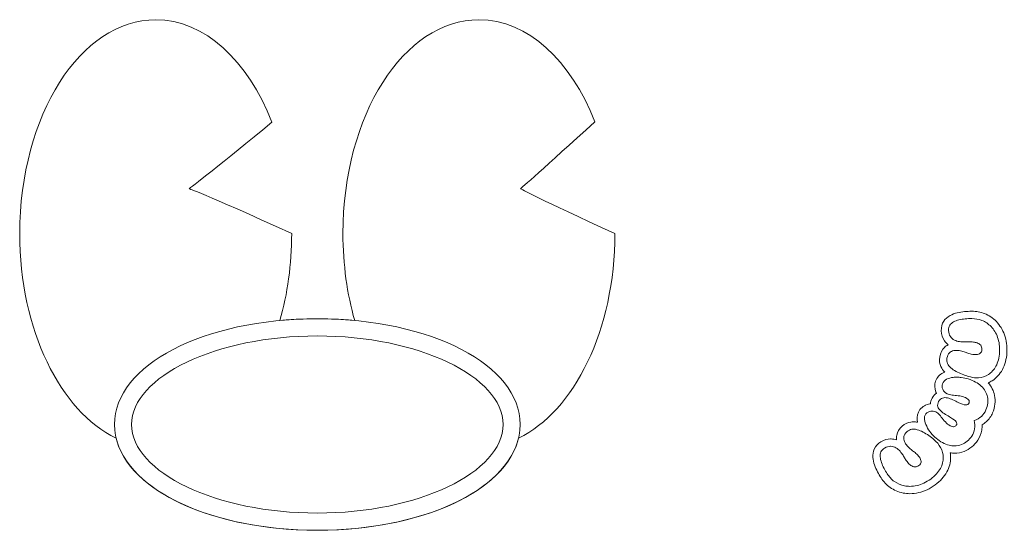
# Model space of a CAD drawing. Header units: millimetres. Extents: x 66 to 214, y 12 to 158.
# Drawn here: x 109.4 to 211.1, y 90.1 to 142.7 of the extents above; entities that cross this region are included whole.
import ezdxf

# ---------------------------------------------------------------- set-up
doc = ezdxf.new("R2010")
doc.units = ezdxf.units.MM
doc.header["$MEASUREMENT"] = 0
for name, color, linetype, lineweight in [('Ebene 8', 7, 'Continuous', 0), ('NOSE', 7, 'Continuous', 0), ('NOSE Kopie', 7, 'Continuous', 0)]:
    doc.layers.add(name, color=color, linetype=linetype, lineweight=lineweight)

# ---------------------------------------------------------------- blocks, each defined once
blk = doc.blocks.new('Block_2')
at = {"layer": 'NOSE'}
for points in [[(140.0527777427646, 90.13058808510624), (128.3432426979489, 90.13058808510624), (119.1708482232455, 94.91031356134187), (119.1708482232455, 101.0124389395906), (119.1708482232455, 107.1145643178394), (128.3432426979489, 111.8944620488493), (140.0527777427646, 111.8944620488493), (151.7623127875802, 111.8944620488493), (160.9348795170579, 107.1145643178394), (160.9348795170579, 101.0124389395906), (160.9348795170579, 94.91031356134187), (151.7623127875802, 90.13058808510624), (140.0527777427646, 90.13058808510624)], [(140.0527777427646, 110.1305731604014), (129.6897582683588, 110.1305731604014), (120.9347371116934, 105.9549451775043), (120.9347371116934, 101.0124389395906), (120.9347371116934, 96.06993270167698), (129.6897582683588, 91.89447697355418), (140.0527777427646, 91.89447697355418), (150.4159694719446, 91.89447697355418), (159.17099062861, 96.06993270167698), (159.17099062861, 101.0124389395906), (159.17099062861, 105.9549451775043), (150.4159694719446, 110.1305731604014), (140.0527777427646, 110.1305731604014)]]:
    blk.add_open_spline(points, degree=3, knots=[0, 0, 0, 0, 1, 1, 1, 2, 2, 2, 3, 3, 3, 4, 4, 4, 4], dxfattribs=at)
blk = doc.blocks.new('Block_1')
at = {"layer": 'NOSE'}
blk.add_blockref('Block_2', (0, 0), dxfattribs=at)
blk = doc.blocks.new('Block_3')
at = {"layer": 'Ebene 8'}
for points, knots in [([(207.4398312196311, 112.6673685746978), (207.4398312196311, 112.6673685746978), (207.3996472893436, 112.6671503086384), (207.3996472893436, 112.6671503086384), (207.1811514762917, 112.6648412834853), (206.9462512457274, 112.6532042562173), (206.7014026779355, 112.6325608820821), (206.4459624624229, 112.6110329560224), (206.1901316655417, 112.5700563753092), (205.9411015795607, 112.5107799086766), (205.6709571242635, 112.4463454704319), (205.4202728113061, 112.3516409760676), (205.1957344747175, 112.2292166921714), (204.9249237335545, 112.081622885331), (204.7056927085115, 111.8845975599019), (204.5442217753754, 111.6436662934896), (204.3613148176762, 111.3708222316687), (204.277178995657, 111.0425156154104), (204.2942267236576, 110.6679710576405), (204.3132273585043, 110.2517261948563), (204.417673411726, 109.9133908275571), (204.6135155053607, 109.6335277887771), (204.727404437569, 109.4707817223457), (204.8600412755033, 109.3310799567025), (205.0099326198107, 109.2157206005155), (204.8689557208733, 109.1458524861627), (204.7382947651608, 109.054835539432), (204.6188228169083, 108.9431637308783), (204.3655882373637, 108.7065288595284), (204.2077933641726, 108.3816915248438), (204.1364548258416, 107.9501220871586), (204.0779365465725, 107.5965999972064), (204.1201652852045, 107.2654559221768), (204.262015248379, 106.9660523272454), (204.3575468562315, 106.7656840848024), (204.4871509447101, 106.5803072743273), (204.6488516315939, 106.4122424086614), (204.597639521468, 106.3907144826013), (204.5475072539517, 106.3676127433767), (204.4985467305434, 106.3429257033006), (204.1319286770327, 106.1582036910037), (203.8608422313743, 105.8570539675978), (203.7146039716388, 105.4720211512935), (203.5794857932413, 105.1162934253735), (203.588721893856, 104.729250263787), (203.7413243323724, 104.3527527991712), (203.7560285721577, 104.3164631948894), (203.7719964575494, 104.2808973149098), (203.7891820377979, 104.2461240853561), (203.6231849558515, 104.1182776130398), (203.4810592881812, 103.9467664411742), (203.3642065326412, 103.7328886784287), (203.2467104666098, 103.5178621469497), (203.1904667494328, 103.319584663601), (203.1713512377126, 103.1441217272936), (203.157910643535, 103.1428465939996), (203.1444700493561, 103.1413991453961), (203.1310294551778, 103.1397908691693), (202.7091556256006, 103.0894518232807), (202.3532440966835, 102.8819382393171), (202.1017786209882, 102.539685570638), (201.8665567351791, 102.2196156261956), (201.7693249496027, 101.8338475979028), (201.820628961227, 101.424162204585), (201.8280729826187, 101.3647478857041), (201.83783751685, 101.3050004238913), (201.8499455392979, 101.2449427945197), (201.7082104529969, 101.2729957269843), (201.5674633078064, 101.2871485577776), (201.4296110598236, 101.2871485577776), (201.3413856211143, 101.2871485577776), (201.2528844779091, 101.2813243003), (201.1665659952969, 101.269836612968), (200.8382249159766, 101.226148938045), (200.5372934586302, 101.0814844914743), (200.2721346596345, 100.8398639638221), (199.9589803029672, 100.5545098104977), (199.7683306440061, 100.2395748622934), (199.7054929943013, 99.9038357123306), (199.6747749183754, 99.73956178348482), (199.6683647888444, 99.57747051523107), (199.6861477288335, 99.41872216399167), (199.5096738760418, 99.48169766594506), (199.3230908583963, 99.51755073810772), (199.1279380260019, 99.5258678237371), (199.1064330753163, 99.52679832640963), (199.0847672970083, 99.52725783390356), (199.0629406910773, 99.52725783390356), (198.7425950421404, 99.52725783390356), (198.4202505356073, 99.42973885614344), (198.0775268717471, 99.22915234764079), (197.7540565718543, 99.03984674809723), (197.5243258005909, 98.79071327293067), (197.3947217121122, 98.48866750991293), (197.2807408784055, 98.2210733212029), (197.2348820305761, 97.93103219144683), (197.2576506268681, 97.6247704471783), (197.2769958923352, 97.36908899023219), (197.3338599446279, 97.10713525600234), (197.4267723597691, 96.8452159848354), (197.5127921625098, 96.60330826499951), (197.6175368956018, 96.36640917684156), (197.7383184402095, 96.14056124389577), (197.8543211068876, 95.92370817013045), (197.9722996557867, 95.72033015360769), (198.0890375344525, 95.5359642596175), (198.3392393645415, 95.14096013070963), (198.6545993571774, 94.80491081318836), (199.0264328207367, 94.5370753830454), (199.4212646343344, 94.25266322008233), (199.8750742346943, 94.05856725492185), (200.3752481411259, 93.9602096759857), (200.5974429894998, 93.91653348875053), (200.8286671601166, 93.8943852275748), (201.0625564741947, 93.8943852275748), (201.3627067688025, 93.8943852275748), (201.6723918438959, 93.93077822104192), (201.9829729586015, 94.0025532914918), (202.5548759847334, 94.13470764655769), (203.1155440526545, 94.40061314522968), (203.6493998583429, 94.79288320455225), (204.1892981875681, 95.18961048655979), (204.5976165460942, 95.63989336690923), (204.8630510495851, 96.13124472946923), (205.127244882844, 96.62026409150175), (205.2581126169291, 97.12328694439147), (205.2520241426428, 97.62627533421824), (205.2500712357975, 97.78500071008446), (205.2357116266319, 97.94125623317272), (205.2090372166472, 98.0945709083044), (205.3590664132019, 98.07188272582422), (205.508383373142, 98.06045247692869), (205.6554946971139, 98.06045247692869), (205.9999874648234, 98.06045247692869), (206.3371510880152, 98.12271574226801), (206.6575886384518, 98.24553060753296), (207.2144198188042, 98.45893737509758), (207.6980284801022, 98.85606672616169), (208.0561226696129, 99.39398917316709), (208.2614995437332, 99.70252547952568), (208.3979273184866, 100.0522910957214), (208.4616150570553, 100.4335674382673), (208.4915979209914, 100.6111900597932), (208.5031315590726, 100.7922819628933), (208.4962619220477, 100.9756828911474), (208.652862075757, 101.0694339074631), (208.7976758622625, 101.1775904836929), (208.9297612912044, 101.299601210845), (209.2108879755918, 101.5597398904768), (209.4283958475338, 101.8653353488801), (209.5767708171127, 102.208357692611), (209.8354046097033, 102.8061654536758), (209.9074094339001, 103.4284994271947), (209.7849966376911, 104.0080302777151), (209.6828940726853, 104.4890542093642), (209.461549313174, 104.9226684553945), (209.1256952863387, 105.3009350238595), (209.268808895119, 105.3619576189666), (209.4076950349612, 105.4348929458369), (209.5418712229983, 105.5195801768478), (209.9672602848989, 105.7880704051693), (210.3181631821399, 106.1715064329341), (210.5848153804877, 106.659250661672), (210.852777175192, 107.1492924278764), (211.0085272400381, 107.7370944132758), (211.0477232292145, 108.4063211264838), (211.0864367355231, 109.0671848033135), (211.0045754755959, 109.6820402923796), (210.8044140115249, 110.2338054026186), (210.6097436619982, 110.7703608148297), (210.3274452335042, 111.2319935302629), (209.9653533288024, 111.6059062652292), (209.6107973469901, 111.9720877866217), (209.2010545152352, 112.2473327750941), (208.7475665701206, 112.4239444801344), (208.3328380820641, 112.5854728517086), (207.8928596572518, 112.6673685746978), (207.4398312196311, 112.6673685746978), (207.4398312196311, 112.6673685746978), (207.4398312196311, 112.6673685746978), (207.4398312196311, 112.6673685746978)], [0, 0, 0, 0, 1, 1, 1, 2, 2, 2, 3, 3, 3, 4, 4, 4, 5, 5, 5, 6, 6, 6, 7, 7, 7, 8, 8, 8, 9, 9, 9, 10, 10, 10, 11, 11, 11, 12, 12, 12, 13, 13, 13, 14, 14, 14, 15, 15, 15, 16, 16, 16, 17, 17, 17, 18, 18, 18, 19, 19, 19, 20, 20, 20, 21, 21, 21, 22, 22, 22, 23, 23, 23, 24, 24, 24, 25, 25, 25, 26, 26, 26, 27, 27, 27, 28, 28, 28, 29, 29, 29, 30, 30, 30, 31, 31, 31, 32, 32, 32, 33, 33, 33, 34, 34, 34, 35, 35, 35, 36, 36, 36, 37, 37, 37, 38, 38, 38, 39, 39, 39, 40, 40, 40, 41, 41, 41, 42, 42, 42, 43, 43, 43, 44, 44, 44, 45, 45, 45, 46, 46, 46, 47, 47, 47, 48, 48, 48, 49, 49, 49, 50, 50, 50, 51, 51, 51, 52, 52, 52, 53, 53, 53, 54, 54, 54, 55, 55, 55, 56, 56, 56, 57, 57, 57, 58, 58, 58, 59, 59, 59, 60, 60, 60, 60]), ([(207.4398312196311, 111.9145114977137), (207.7921356147259, 111.9145114977137), (208.1380069049146, 111.8534084887951), (208.4743434146189, 111.7224143901497), (208.821501325789, 111.5872157979404), (209.141157713487, 111.3748314345479), (209.4245130092155, 111.0821825997676), (209.7078912803192, 110.7895452526741), (209.9361516276043, 110.4195153560264), (210.0966805703801, 109.9770670784376), (210.2571865377814, 109.534607313162), (210.3294670664741, 109.0191432948918), (210.2961527732115, 108.4503304566525), (210.2627695538249, 107.8802080220567), (210.1322924011098, 107.4008727804453), (209.9242503835283, 107.0204120636997), (209.7162313413224, 106.6399398592669), (209.4499237735938, 106.3518171732955), (209.140054895503, 106.1562392964695), (208.8294278300478, 105.9601904244634), (208.492677763601, 105.8529528632199), (208.1367892100577, 105.827565074216), (208.0749854522117, 105.8231538022809), (208.0131816943669, 105.8209826293751), (207.9513549611464, 105.8209826293751), (207.6571782639507, 105.8209826293751), (207.3627488376337, 105.8702648080291), (207.0679058545728, 105.9627981294877), (206.8671929815101, 106.0257851191286), (206.6581400474435, 106.1001334315408), (206.4393915052696, 106.1848206625513), (206.2207348645935, 106.2700133518047), (206.0122103641448, 106.3677391079377), (205.8122786538201, 106.4773086697093), (205.6128064509893, 106.586705916171), (205.4376881453017, 106.7090497862558), (205.2849708299112, 106.844420693775), (205.132713022014, 106.9796307736719), (205.0192376465494, 107.1271786297627), (204.9423850182989, 107.288373858404), (204.8660837990407, 107.4494312347977), (204.8461871245812, 107.6277316298757), (204.879225713348, 107.8273416849554), (204.9217071811021, 108.0843442259447), (205.0035224902791, 108.2722598153205), (205.1328738496363, 108.3931332614266), (205.2622022336192, 108.5140067075331), (205.4130815190371, 108.5899173454222), (205.5890958643363, 108.619245411181), (205.6742885535893, 108.6332833651002), (205.7599637257108, 108.6404746573702), (205.8461903068246, 108.6404746573702), (205.9376093226112, 108.6404746573702), (206.0296716488899, 108.6323988131753), (206.1225151379059, 108.615833568043), (206.3272027507858, 108.5793371853893), (206.4985760704032, 108.5385788707359), (206.6369108012544, 108.4916516679851), (206.7747860246116, 108.4453448003499), (206.9089622126488, 108.3986358636589), (207.0390717593696, 108.3527885035167), (207.1696178382093, 108.3062748575099), (207.3320996878317, 108.2651948876112), (207.526540283612, 108.2291120617016), (207.6153630820632, 108.2126272303802), (207.707218629968, 108.2041952678786), (207.8021528780786, 108.2041952678786), (207.8462885728083, 108.2041952678786), (207.8910675780282, 108.206010322477), (207.9365588198627, 108.2096978701102), (208.0804076406328, 108.221231508192), (208.2026596092194, 108.2659530749748), (208.3026714151313, 108.3431273584707), (208.4026142949179, 108.4202671789046), (208.4600757069524, 108.5491475430813), (208.4704835516751, 108.7269080168552), (208.4812130516432, 108.9100677036751), (208.4403168847416, 109.0567539832164), (208.3505061451805, 109.1636124507778), (208.2611549131127, 109.2704134799021), (208.1461861382954, 109.3490696750645), (208.0061282543445, 109.4014190662361), (207.8666217793854, 109.453113659229), (207.7316644286109, 109.4857616666262), (207.6010034728977, 109.5011092169019), (207.4481483052593, 109.5190529845147), (207.3141788955946, 109.5277032130751), (207.1990952439032, 109.527714700763), (207.1671824484955, 109.527714700763), (207.1367630524405, 109.5270484148978), (207.1077451542405, 109.5257273308543), (206.9746028580628, 109.5195814181316), (206.8373709451964, 109.5138490621534), (206.6965318985068, 109.5096330809022), (206.6756472829375, 109.5089438196626), (206.6540504307534, 109.5085877013546), (206.6317872927042, 109.5085877013546), (206.503308997584, 109.5085877013546), (206.3517404509264, 109.5200753886872), (206.1767370221129, 109.5418905069301), (205.995759995886, 109.564440837163), (205.821353926813, 109.6177666817576), (205.6523240954104, 109.699283311065), (205.4827888057662, 109.781351349364), (205.3434661338058, 109.9035114164516), (205.230335388961, 110.0651776402735), (205.1172046441162, 110.2268438640953), (205.0584106603513, 110.4370225915203), (205.0463026379034, 110.7022158535773), (205.0367448820427, 110.9121418518806), (205.076400378713, 111.0854680783443), (205.1696344490983, 111.2245380211846), (205.2627536426115, 111.3634815994639), (205.391530617602, 111.4785193004058), (205.556103226319, 111.5682151630934), (205.7208826134073, 111.6580488780286), (205.9071210004323, 111.7286981551203), (206.1154387225097, 111.7783824028306), (206.3242389274548, 111.8280896259156), (206.5404142276665, 111.863471702898), (206.7646538843848, 111.882368948559), (206.9889394918533, 111.9012776819076), (207.2031389098438, 111.9121794971856), (207.4075508182286, 111.9143391824038), (207.4183032935711, 111.9144540592773), (207.429078744288, 111.9145114977137), (207.4398312196311, 111.9145114977137)], [0, 0, 0, 0, 1, 1, 1, 2, 2, 2, 3, 3, 3, 4, 4, 4, 5, 5, 5, 6, 6, 6, 7, 7, 7, 8, 8, 8, 9, 9, 9, 10, 10, 10, 11, 11, 11, 12, 12, 12, 13, 13, 13, 14, 14, 14, 15, 15, 15, 16, 16, 16, 17, 17, 17, 18, 18, 18, 19, 19, 19, 20, 20, 20, 21, 21, 21, 22, 22, 22, 23, 23, 23, 24, 24, 24, 25, 25, 25, 26, 26, 26, 27, 27, 27, 28, 28, 28, 29, 29, 29, 30, 30, 30, 31, 31, 31, 32, 32, 32, 33, 33, 33, 34, 34, 34, 35, 35, 35, 36, 36, 36, 37, 37, 37, 38, 38, 38, 39, 39, 39, 40, 40, 40, 41, 41, 41, 42, 42, 42, 42]), ([(205.9018596396348, 105.8801557068221), (206.0467423522649, 105.880167194509), (206.1927508582529, 105.871746719695), (206.340000034474, 105.854273947263), (206.6125109533611, 105.8219475951112), (206.8588758958807, 105.7715625984732), (207.0781528716731, 105.6996381880882), (207.6189242651354, 105.5222568079967), (208.0630612327611, 105.2826121625653), (208.4009370925677, 104.9669190269971), (208.7386521247519, 104.6506400193748), (208.9581588542901, 104.2775658855836), (209.0483831505936, 103.8524295528041), (209.1381479394058, 103.4274999983969), (209.0865452479112, 102.9712894713848), (208.8857864240984, 102.5072443416127), (208.7792725871571, 102.2609942759656), (208.6226954088228, 102.0411888665566), (208.41892681093, 101.8526184790031), (208.2144230010469, 101.6637149485174), (207.9640603433356, 101.5195214971276), (207.6714919223667, 101.4240817907738), (207.7499528268428, 101.1255627477666), (207.7658977368601, 100.8352114504528), (207.7190509479208, 100.5575999983897), (207.6726406910996, 100.2797358172062), (207.5746507181583, 100.0293386964319), (207.4294233749078, 99.81117602631234), (207.1522944057134, 99.39487372508943), (206.7975775962787, 99.1054299550765), (206.3881793951443, 98.94853112149625), (206.1516938637295, 98.85789326844763), (205.9067074436885, 98.81330955391311), (205.6554946971139, 98.81330955391311), (205.4717606259279, 98.81330955391311), (205.2846951254147, 98.83714650512685), (205.0951253090638, 98.88426899856138), (204.646668971001, 98.9957570041183), (204.203749698232, 99.23836547288104), (203.7607614993385, 99.5956555242774), (203.581140020217, 99.7405382369075), (203.4058838622808, 99.92287081023954), (203.2315467193319, 100.1395515686943), (203.0576461085018, 100.3559221595912), (202.9120052085074, 100.5859286353504), (202.7904884519112, 100.8271930446952), (202.6690635968127, 101.0677452174251), (202.5951518165188, 101.2980848361172), (202.5676502930465, 101.5177064425288), (202.5400568680746, 101.7380402855551), (202.5864211741462, 101.9278398556527), (202.708466364361, 102.09391735141), (202.8362553982409, 102.2678409376155), (203.0046648945266, 102.3665201717964), (203.220242834997, 102.3922411037328), (203.2572561635811, 102.3966523756679), (203.2941316399166, 102.3988809870104), (203.3308692640041, 102.3988809870104), (203.5081702302847, 102.3988809870104), (203.6821627426139, 102.3471519309548), (203.8517899337564, 102.2408333846979), (203.9566035929725, 102.175146788534), (204.0730198163942, 102.0639574628483), (204.1990856971752, 101.9047036533664), (204.3251515779554, 101.7454498438839), (204.4604076086015, 101.5772471259704), (204.6046470107409, 101.4009226131128), (204.749299969624, 101.2243223957594), (204.9061758278279, 101.0782679390219), (205.0779167534408, 100.9652980217995), (205.261535947754, 100.8445394525659), (205.4129206914135, 100.7834594190227), (205.5322318120429, 100.7834594190227), (205.5443628098653, 100.7834594190227), (205.5561262016934, 100.7840797541384), (205.5675679382762, 100.7853433997448), (205.6922782719517, 100.7987380431742), (205.7817214055172, 100.8466761624103), (205.8350472501121, 100.9276988211621), (205.9130945978451, 101.0463666313001), (205.9126121149767, 101.1656203134932), (205.8342431119997, 101.2830474533996), (205.7562876657645, 101.4002218641853), (205.561732193112, 101.5511241249771), (205.2529431576294, 101.7376497041855), (205.0898409728913, 101.8361795984319), (204.9154119284439, 101.9402465579712), (204.7285761816777, 102.0500228981147), (204.5421539916552, 102.1595694845116), (204.3769380724481, 102.2812700441065), (204.2313431232027, 102.4131486946766), (204.0857711493329, 102.5450273452469), (203.9894583787418, 102.6901512993109), (203.9392571851016, 102.8478083202541), (203.8893546713329, 103.0058788979414), (203.9192226583948, 103.1785388385399), (204.0249093818486, 103.3719570301473), (204.1305731299272, 103.5653752217545), (204.2585919175541, 103.6872366089715), (204.4161800123727, 103.7376330932964), (204.4991670656596, 103.7641696510332), (204.5858761296405, 103.777587269837), (204.6765599334387, 103.777587269837), (204.7580995381205, 103.777587269837), (204.8428097445065, 103.7667428929955), (204.9309432817161, 103.7448358732533), (205.1175722501105, 103.6982992518721), (205.3062919775994, 103.6309928917944), (205.4969875873088, 103.5409409107992), (205.6881656798865, 103.4506706637452), (205.8693265091108, 103.3635939937694), (206.0401713951103, 103.280319748301), (206.385583177807, 103.1119676904511), (206.6424478665483, 103.0264878090149), (206.8101910769688, 103.0264878090149), (206.8111100919554, 103.0264878090149), (206.8119831561925, 103.0264878090149), (206.8129021711791, 103.0264992967018), (206.9803237263542, 103.0274297993756), (207.096739949776, 103.0987913130817), (207.1586126337454, 103.240503424008), (207.2042417278285, 103.3450758417908), (207.1858844034713, 103.4508085159934), (207.1038852912961, 103.5551167169669), (207.0221389082424, 103.6599418638705), (206.8676065382538, 103.7553815702242), (206.6421721620524, 103.8416081513377), (206.4507183649789, 103.9148421580786), (206.2463753827187, 103.9587251236863), (206.0343816006962, 103.9775074924738), (205.8220661634265, 103.9963128366365), (205.6161608556903, 104.016370338718), (205.4173089879752, 104.0368988359803), (205.2184341448843, 104.0574388209301), (205.0466242931487, 104.1028726243273), (204.9018564573922, 104.1704202258388), (204.6734123071096, 104.2770374519667), (204.5209477208405, 104.433476778052), (204.4390405101638, 104.6355911489704), (204.3571103241133, 104.8377055198877), (204.3501717609644, 105.0250697002715), (204.4184086237165, 105.2047026670802), (204.4983859029204, 105.4152604881867), (204.6361692247792, 105.5692529368708), (204.8373186299614, 105.6706088022006), (205.0384450597686, 105.7719531798428), (205.270312540876, 105.8364335688368), (205.5343914972615, 105.8622578899588), (205.6560231307318, 105.874055744849), (205.7785508038137, 105.8801557068221), (205.9018596396348, 105.8801557068221)], [0, 0, 0, 0, 1, 1, 1, 2, 2, 2, 3, 3, 3, 4, 4, 4, 5, 5, 5, 6, 6, 6, 7, 7, 7, 8, 8, 8, 9, 9, 9, 10, 10, 10, 11, 11, 11, 12, 12, 12, 13, 13, 13, 14, 14, 14, 15, 15, 15, 16, 16, 16, 17, 17, 17, 18, 18, 18, 19, 19, 19, 20, 20, 20, 21, 21, 21, 22, 22, 22, 23, 23, 23, 24, 24, 24, 25, 25, 25, 26, 26, 26, 27, 27, 27, 28, 28, 28, 29, 29, 29, 30, 30, 30, 31, 31, 31, 32, 32, 32, 33, 33, 33, 34, 34, 34, 35, 35, 35, 36, 36, 36, 37, 37, 37, 38, 38, 38, 39, 39, 39, 40, 40, 40, 41, 41, 41, 42, 42, 42, 43, 43, 43, 44, 44, 44, 45, 45, 45, 46, 46, 46, 47, 47, 47, 48, 48, 48, 49, 49, 49, 50, 50, 50, 50]), ([(201.429634035198, 100.5342914807935), (201.5566878570895, 100.5342914807935), (201.6884056800365, 100.5154976243184), (201.8247415532921, 100.4776227191849), (202.0208134006725, 100.423148105857), (202.2193206377678, 100.3426998314717), (202.4196199540873, 100.2348419351125), (202.6203558025251, 100.1266623835077), (202.8157613640409, 100.0048354593523), (203.0061812692544, 99.86772991104654), (203.1962335684737, 99.73022229368257), (203.3723398152719, 99.59526494290805), (203.5343851327755, 99.46110024255943), (203.822427404936, 99.22261585354846), (204.0573735862486, 98.94954203798186), (204.2292983148576, 98.63775471610661), (204.4013608957152, 98.32568020204702), (204.4947098429747, 97.98442696216506), (204.4992130164085, 97.6171311351026), (204.5036702390929, 97.2498353080401), (204.4067601087606, 96.8705578230891), (204.2006480226525, 96.4890517267969), (203.9945589119176, 96.10753414281619), (203.6627485510228, 95.7369528371767), (203.2036086637408, 95.39957094792508), (202.7433889338498, 95.06140789593482), (202.2720491226221, 94.84205050633248), (201.8134606443318, 94.73607659069631), (201.5550336301131, 94.67635210425699), (201.3038898096632, 94.64724230455921), (201.0625334988195, 94.64724230455921), (200.8756058505543, 94.64724230455921), (200.6945598982034, 94.66470358930299), (200.5204984597503, 94.69892540986498), (200.1207269406006, 94.77753565427749), (199.7689509791224, 94.9300576789833), (199.4664571962986, 95.14796761998181), (199.1639404380997, 95.36586607329441), (198.9195973285501, 95.63166818277888), (198.7251107820209, 95.93872257747329), (198.6157479986215, 96.11143995650949), (198.5083840728176, 96.29710395916707), (198.4022148664955, 96.4955652455135), (198.2961145862986, 96.69399206879702), (198.2082337782092, 96.89465899111148), (198.136320855512, 97.0968997265905), (198.0647295880589, 97.29871541763724), (198.0226387016742, 97.4928343581709), (198.008439920133, 97.68056614454991), (197.9945168430864, 97.86787288649664), (198.0208925732001, 98.0375804914504), (198.0865791693637, 98.19180269388148), (198.1525874207727, 98.34563431494323), (198.2764246902111, 98.47325103351356), (198.4577922978074, 98.5793972644593), (198.6781950669576, 98.70839250551016), (198.8772766884191, 98.77440075691914), (199.0629406910773, 98.77440075691914), (199.0739688709169, 98.77440075691914), (199.0849281246313, 98.77417100317346), (199.0958644029706, 98.7737000079923), (199.2909023584921, 98.7653829223642), (199.4679276202769, 98.71403295999038), (199.629007972045, 98.61643356841844), (199.789353111824, 98.51892607834554), (199.9289514882816, 98.40159083993719), (200.0463556528139, 98.26202692654125), (200.1795209243648, 98.10364618129677), (200.283208790223, 97.96457623845643), (200.3561326294052, 97.84340411247939), (200.4292172962116, 97.72294422311766), (200.4990624351893, 97.60466699434826), (200.5663343322046, 97.48960631803129), (200.6334683769727, 97.37384489278746), (200.7298960244367, 97.24043837980174), (200.8552956193518, 97.08909958689112), (200.9392476383735, 96.98781264768564), (201.0414880556272, 96.8933149316939), (201.1632575413461, 96.8060199956584), (201.2853257069341, 96.71834596594078), (201.4157569089009, 96.66605401320722), (201.5535861815093, 96.64892587139538), (201.5729084716013, 96.64652494474204), (201.592391589317, 96.64531873757237), (201.6119206577803, 96.64531873757237), (201.7316223597797, 96.64531873757237), (201.855046072473, 96.69037344728805), (201.9784008590437, 96.78099981264944), (202.1262473950054, 96.88963887174756), (202.2053516099723, 97.00906486925052), (202.2157135039454, 97.13569364670968), (202.2264200285396, 97.26196630586247), (202.1955641003658, 97.3874003638392), (202.1251216016463, 97.51290334794056), (202.0545642260539, 97.6376711200521), (201.9732084243689, 97.74742448482085), (201.8821570145765, 97.8434730386027), (201.7460968458173, 97.98701169181523), (201.6228109853713, 98.10064789490283), (201.5131954728498, 98.18525471210191), (201.4039475663233, 98.26945946024443), (201.2918047625896, 98.3566510070937), (201.1779388057557, 98.44716249558287), (201.0633376369333, 98.53769695944523), (200.9358702582975, 98.65932859291621), (200.7939054182501, 98.81124177019296), (200.6687815278309, 98.9450963029841), (200.5721011512455, 99.09398821849247), (200.5009004651624, 99.25696403867116), (200.4297687052026, 99.42061763240095), (200.4126061003292, 99.58942919774385), (200.445506836848, 99.7653286661695), (200.4784305487413, 99.94122813459676), (200.5902976479791, 100.1112344194211), (200.7792241538399, 100.2833889017768), (200.9287938429013, 100.4196788242832), (201.0891619580547, 100.5000466848567), (201.2658655645941, 100.5235619808251), (201.3195590151833, 100.5307073223456), (201.3741485053846, 100.5342914807935), (201.429634035198, 100.5342914807935)], [0, 0, 0, 0, 1, 1, 1, 2, 2, 2, 3, 3, 3, 4, 4, 4, 5, 5, 5, 6, 6, 6, 7, 7, 7, 8, 8, 8, 9, 9, 9, 10, 10, 10, 11, 11, 11, 12, 12, 12, 13, 13, 13, 14, 14, 14, 15, 15, 15, 16, 16, 16, 17, 17, 17, 18, 18, 18, 19, 19, 19, 20, 20, 20, 21, 21, 21, 22, 22, 22, 23, 23, 23, 24, 24, 24, 25, 25, 25, 26, 26, 26, 27, 27, 27, 28, 28, 28, 29, 29, 29, 30, 30, 30, 31, 31, 31, 32, 32, 32, 33, 33, 33, 34, 34, 34, 35, 35, 35, 36, 36, 36, 37, 37, 37, 38, 38, 38, 39, 39, 39, 40, 40, 40, 40])]:
    blk.add_open_spline(points, degree=3, knots=knots, dxfattribs=at)

msp = doc.modelspace()

# ---------------------------------------------------------------- linework, layer by layer
at = {"layer": 'NOSE Kopie'}
msp.add_open_spline([(123.4157226253961, 142.6654089676973), (128.4774076352526, 142.6654089676973), (132.9117192253983, 138.4442195970079), (135.3708283827697, 132.1197779007265), (130.3185097262637, 127.907718033073), (126.8501167827948, 125.2717462862276), (126.8501167827948, 125.2717462862276), (126.8501167827948, 125.2717462862276), (128.0441653461356, 124.9461201673312), (137.4157078717333, 120.6653952402872), (137.4157078717333, 117.4767871139142), (136.9805061845591, 114.4496463065655), (136.2039816621838, 111.7143696823578), (137.449146829787, 111.8307277823721), (138.7337368088495, 111.8944620488493), (140.0527777427646, 111.8944620488493), (141.3718186766796, 111.8944620488493), (142.6563871238953, 111.8307277823721), (143.9015738233453, 111.7143696823578), (143.12504930097, 114.4496463065655), (142.6898476137958, 117.4767871139142), (142.6898476137958, 120.6653952402872), (142.6898476137958, 132.8156656569002), (148.9578543396594, 142.6654089676973), (156.6898328601331, 142.6654089676973), (161.7399552682672, 142.6654089676973), (166.1655249286192, 138.4635121317252), (168.6280361177822, 132.1631861038407), (163.4416171195129, 127.4317134962454), (160.96431355161, 125.2767416746812), (160.96431355161, 125.2767416746812), (160.96431355161, 125.2767416746812), (162.9121059434299, 124.2104630901496), (170.6898396383171, 120.6653952402872), (170.6898396383171, 110.7431111376788), (166.5090009484986, 102.3578994495082), (160.7651870325626, 99.61530199739435), (159.4862599292039, 94.19681275449985), (150.8515156686673, 90.13058808510624), (140.0527777427646, 90.13058808510624), (129.2541044124022, 90.13058808510624), (120.6195324066398, 94.19679122265305), (119.3405622395876, 99.61521587000722), (113.5966191325709, 102.3577271947339), (109.415715847212, 110.7430034784449), (109.415715847212, 120.6653952402872), (109.415715847212, 132.8156656569002), (115.6837225730756, 142.6654089676973), (123.4157226253961, 142.6654089676973)], degree=3, knots=[0, 0, 0, 0, 1, 1, 1, 2, 2, 2, 3, 3, 3, 4, 4, 4, 5, 5, 5, 6, 6, 6, 7, 7, 7, 8, 8, 8, 9, 9, 9, 10, 10, 10, 11, 11, 11, 12, 12, 12, 13, 13, 13, 14, 14, 14, 15, 15, 15, 16, 16, 16, 16], dxfattribs=at)

# ---------------------------------------------------------------- block references
at = {"layer": 'Ebene 8'}
msp.add_blockref('Block_3', (0, 0), dxfattribs=at)
at = {"layer": 'NOSE'}
msp.add_blockref('Block_1', (0, 0), dxfattribs=at)

doc.saveas('drawing.dxf')
